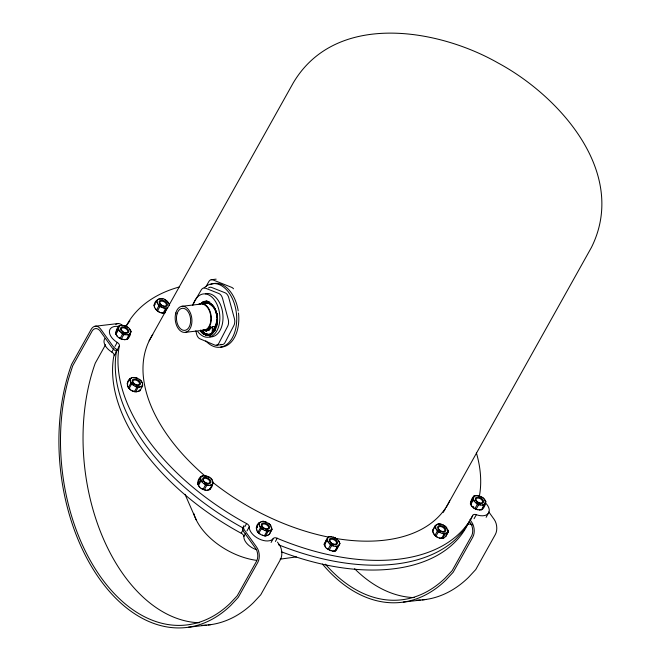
<?xml version="1.0" encoding="UTF-8"?>
<svg xmlns="http://www.w3.org/2000/svg" width="661" height="661" viewBox="0 0 661 661"><rect width="100%" height="100%" fill="white"/><g stroke="black" fill="none" stroke-linecap="round" stroke-linejoin="round"><path stroke-width="0.99" d="M216.965 322.551L217.114 319.841M200.721 476.548C196.276 480.638 197.102 487.587 203.051 489.347L205.472 485.025L200.465 480.778L200.721 476.548L202.621 475.837L206.521 476.094M212.487 485.042L206.686 485.488L204.266 489.818C212.602 493.296 216.684 478.258 207.728 476.564M204.794 333.161L202.043 330.888L201.374 330.963L204.819 333.805L208.521 334.565L211.983 333.169L212.702 326.683L215.709 326.336M208.108 335.284L207.042 335.416L202.91 333.631L200.514 330.938L202.811 333.441L207.042 335.416L211.289 334.681C221.476 326.187 218.907 306.051 206.406 301.168L203.191 301.647L200.399 303.845L204.571 301.441M119.12 325.716C115.328 329.484 114.345 336.185 120.12 338.44L122.541 334.119L118.063 329.616L119.12 325.716L122.012 325.262L125.326 325.947M118.534 327.641L118.773 329.368L119.988 331.202M128.16 336.796L128.094 337.317L128.3 336.771M129.928 334.912L123.723 334.689L121.31 339.01L124.623 339.696L127.507 339.242C131.308 335.474 132.291 328.773 126.515 326.517M259.905 533.972C255.931 531.7 254.939 526.007 258.881 522.909L262.665 521.256M256.642 528.139L256.658 529.808M256.212 527.974L258.881 522.909M270.266 524.9L272.026 529.213L269.358 534.278C266.226 537.153 261.715 535.608 258.864 533.154L261.285 528.825L267.432 531.609L271.77 529.957M473.912 495.981C470.12 499.749 469.136 506.45 474.912 508.706L477.333 504.384L472.855 499.881L473.912 495.981L476.804 495.527L480.117 496.213M473.326 497.907L473.565 499.633L474.78 501.468M482.885 507.582L482.951 507.061M484.72 505.178L478.514 504.954L476.102 509.276L479.415 509.962L482.299 509.507C486.099 505.739 487.083 499.038 481.307 496.783M214.924 330.632L216.924 319.486L216.428 311.381M117.22 336.143L115.642 333.945L115.774 332.582M127.507 339.242L127.755 338.333L126.565 339.382L124.623 339.696M129.407 328.814L130.994 331.012L130.861 332.376M472.012 506.409L470.434 504.211L470.566 502.847M482.299 509.507L482.547 508.598L482.282 509.02M484.199 499.08L485.785 501.278L485.653 502.641M119.434 326.625A13.625 7.949 29.2 0 0 109.445 330.987A13.625 7.949 29.2 0 0 117.22 342.406A3.9 2.272 29.2 0 1 119.41 345.819L113.675 356.808A197.532 115.27 29.2 0 0 239.133 532.138L241.191 533.196A3.883 2.264 29.2 0 1 243.843 536.55A13.625 7.949 29.2 0 0 255.914 549.522M116.84 350.115L116.369 351.983A197.532 115.27 29.2 0 0 241.827 527.304L243.198 528.015M119.41 345.819L119.071 347.157A197.532 115.27 29.2 0 0 244.529 522.479L246.586 523.537A3.883 2.264 29.2 0 1 249.238 526.891A13.625 7.949 29.2 0 0 259.145 538.963A13.625 7.949 29.2 0 0 273.34 538.459A3.9 2.272 29.2 0 1 277.223 538.244L279.314 539.169A197.532 115.27 29.2 0 0 472.218 516.596L472.764 515.349A3.883 2.264 29.2 0 1 476.333 514.704A13.625 7.949 29.2 0 0 488.363 513.3A13.625 7.949 29.2 0 0 485.124 502.542M479.258 496.304L479.589 494.973A197.532 115.27 29.2 0 0 476.366 452.768M135.026 391.857C128.565 390.891 124.218 383.512 130.068 378.497C133.662 376.183 138.141 377.943 140.909 380.711M166.448 300.689C161.771 295.525 152.807 300.408 154.36 306.96C155.864 310.943 161.028 314.206 165.134 312.694L164.606 312.926M127.73 383.727L127.441 385.272M127.243 383.479L130.068 378.497M156.5 300.664L153.988 305.795M139.198 379.315C141.586 380.554 143.503 383.958 142.33 386.478L138.025 387.594L136.835 387.346L131.035 383.826L129.663 379.158M197.97 482.513L198.135 482.034M200.737 477.573L201.638 476.333L203.381 475.78M209.884 488.826L210.049 488.347L210.066 489.363M212.809 483.398L211.908 484.637L210.165 485.191M328.418 536.872C325.419 540.533 322.204 546.548 328.021 549.374L330.434 545.052L326.534 539.938L328.831 536.691L331.483 536.724L334.912 537.773M327.369 538.55L327.294 540.177L328.228 542.02M336.061 538.434L338.614 540.847L339.961 543.54L337.664 546.787L331.582 545.713L329.161 550.035L332.59 551.084L335.251 551.117L336.705 549.258L336.78 547.63M339.473 544.317L339.547 542.681L338.614 540.847M434.955 526.032L432.41 530.725L434.888 535.517L437.301 531.188L434.864 526.834L434.955 526.032C437.483 522.644 442.011 523.884 444.903 526.057M448.348 531.213L448.257 532.022L444.539 534.245L438.301 531.998L435.888 536.327C438.78 538.5 443.308 539.756 445.836 536.352L448.348 531.213L445.911 526.867M209.19 334.491L204.819 333.805L209.19 334.491L212.66 333.094L215.04 326.41M211.289 334.681L217.221 321.717M125.896 326.774L126.441 325.534A197.532 115.27 29.2 0 1 179.214 286.99M469.17 521.793L466.823 526.255A197.532 115.27 29.2 0 1 281.379 551.778M217.238 317.189L215.172 309.191M105.586 344.695L95.25 363.186A167.299 105.702 83.3 0 0 101.009 533.055A167.299 105.702 83.3 0 0 199.358 622.761M118.972 327.096L119.938 325.361M115.535 333.491L117.947 329.161M115.906 334.416L118.327 330.087M114.006 355.478A3.9 2.272 29.2 0 0 111.825 352.065L113.626 348.843M114.973 346.43L117.22 342.406M126.697 339.597L129.118 335.267M129.655 334.061L131.101 331.467M156.426 310.149L158.847 305.82L156.401 301.474M157.425 310.959L159.846 306.63L165.498 308.819L166.589 308.819L167.894 307.745L163.672 307.737M163.077 313.149L165.498 308.819M164.176 313.149L166.589 308.819M149.097 340.845L293.31 82.799C335.54 11.534 437.243 28.249 498.014 62.944C559.933 96.242 628.471 173.199 591.397 247.503L446.183 507.351M128.284 387.685L130.696 383.355M129.069 388.585L131.489 384.256M134.414 391.676L136.835 387.346M138.025 387.594L135.604 391.915L139.917 390.8L139.958 389.511M139.917 390.8L142.735 385.817M206.249 286.188L208.711 281.776A7.114 4.495 83.3 0 1 212.768 279.834L231.614 287.337A7.114 4.495 83.3 0 1 233.498 288.791M199.953 478.68L198.3 480.877M197.862 484.637L200.275 480.316M198.383 485.571L200.804 481.241M209.38 489.826L211.801 485.505M241.191 533.196L242.984 529.982M244.785 526.759L246.586 523.537M243.843 536.55L245.636 533.336M246.991 530.915L249.238 526.891M257.964 532.287L260.384 527.965L258.625 523.644M266.829 531.485L264.408 535.815L262.277 535.179M265.565 535.939L267.986 531.609M272.026 529.213L269.358 534.278M271.093 542.483L273.34 538.459M275.422 541.458L277.223 538.244M325.46 546.961L324.113 544.267L326.534 539.938M324.336 545.168L326.749 540.838M334.739 551.175L337.151 546.854M335.656 550.935L338.077 546.614M336.705 549.258L339.961 543.54M432.443 531.163L434.864 526.834M441.54 538.508L443.952 534.187M442.63 538.517L445.051 534.187M445.836 536.352L448.257 532.022M473.276 498.229L474.73 495.634M470.326 503.756L472.739 499.435M470.698 504.682L473.119 500.352M470.963 518.571L472.764 515.349M474.086 518.728L476.333 514.704M483.959 505.194L485.893 501.732M481.489 509.862L483.91 505.533M486.116 517.323L488.363 513.3M192.442 305.076L201.217 289.989A7.23 4.569 83.3 0 1 205.455 288.171L218.94 293.534A7.378 4.66 83.3 0 1 222.567 298.45L228.202 319.346A7.056 4.453 83.3 0 1 227.698 326.212L218.89 343.158A6.709 4.239 83.3 0 1 214.767 345.067L199.977 338.829A6.924 4.371 83.3 0 1 196.524 333.78L195.863 330.797M204.546 303.234L202.663 303.87L206.108 302.333L209.57 302.878L212.825 305.06L211.991 305.539L208.835 303.432L205.86 302.73L202.828 303.498L206.108 302.333L209.24 303.259L212.429 305.39L214.536 308.158M118.881 326.625L120.062 325.576L122.012 325.262M116.121 331.574L116.377 331.144M130.514 333.384L129.333 334.433L127.383 334.755M473.673 496.89L474.854 495.841L476.804 495.527M470.913 501.839L471.169 501.41M485.306 503.649L484.125 504.698L482.175 505.021M324.609 543.491L324.113 544.267M203.762 330.178L206.125 330.69L209.132 329.922L211.024 326.881L208.727 329.616L206.125 330.69L203.34 330.087L206.447 331.021L209.132 329.922L212.702 326.683M469.525 521.422L463.32 530.907L455.512 539.376A197.532 115.27 29.2 0 1 278.471 544.755M215.676 326.204L214.445 327.716L214.693 331.219M157.805 299.59L157.111 300.945L157.442 302.697M154.682 304.903L155.038 304.531L154.079 304.994M139.488 390.519L138.223 391.502M327.922 537.649L329.368 536.806L331.483 536.724M338.911 545.218L337.474 546.06L335.358 546.135M436.26 524.958L435.566 526.313L435.896 528.065M447.299 532.477L447.993 531.122L447.662 529.37M200.473 330.401C202.514 334.21 207.248 336.705 211.363 334.499L212.627 333.433M206.852 329.707L210.355 326.964L208.298 329.542L205.72 330.599L208.727 329.616L210.743 326.914L208.298 329.542L209.132 329.922M116.708 330.046L117.518 329.69M260.393 522.016L259.401 523.198L259.418 524.859M257.179 527.263L257.625 526.957L256.46 527.238M270.605 530.229L271.597 529.048L271.58 527.387M267.845 535.17L268.292 534.873M471.5 500.311L472.309 499.956M433.492 529.899L432.534 530.353M202.72 333.251L207.447 335.094L211.363 334.499M158.747 298.954L162.97 298.962M131.762 377.795L130.498 378.786L130.2 380.331M140.983 386.561L142.247 385.57L142.545 384.024M209.149 489.578L207.397 490.132M437.202 524.322L439.094 523.933M446.357 533.113L442.135 533.105M443.589 538.062L439.367 538.046M215.065 308.852L209.24 303.259L205.86 302.73M261.5 521.529L263.565 521.38M269.49 530.717L265.044 530.238M266.73 535.658L264.664 535.815M481.357 509.648L479.415 509.962M216.527 314.413L216.957 314.33M207.116 335.441L209.099 335.11M210.876 334.788L207.306 335.334L203.084 333.681L200.556 331.037L203.084 333.681M280.115 559.165L296.392 556.901M211.247 279.719L216.147 279.149M206.406 301.168L209.81 302.027M203.191 301.647L207.149 301.077L208.727 302.094M181.643 306.332L200.622 304.11M94.878 326.27L118.302 323.526M185.444 332.334L204.414 330.12M211.983 333.169L212.66 333.094M216.321 345.273L222.517 344.555M133.026 377.464L135.232 377.555M139.719 386.892L135.117 385.95M136.951 391.833L132.357 390.891M326.41 541.02L326.922 540.962M334.706 551.001L332.59 551.084M403.317 602.105L425.866 599.477M188.368 627.256L210.917 624.628M163.242 313.083L160.912 312.686M204.885 475.78L207.257 476.35M208.661 485.182L203.993 483.381M205.901 490.132L203.522 489.57M205.488 302.912L208.835 303.432L209.57 302.878C214.338 306.349 216.585 312.331 217.221 318.024M439.259 523.867L441.424 524.33M123.59 325.427L125.987 326.22M125.805 334.582L121.227 332.384M123.037 339.523L120.641 338.738M478.382 495.7L482.968 497.89M480.597 504.847L476.019 502.649M477.829 509.796L475.433 509.003M263.218 521.256L265.953 522.008L269.366 524.041M263.822 521.38L265.953 522.008M206.686 485.488L205.472 485.025M333.119 537.062L335.515 538.062M333.722 545.804L329.31 543.251M330.954 550.745L326.542 548.2M203.34 330.087L206.447 331.021M135.571 377.629L137.628 378.406M123.723 334.689L122.541 334.119M478.514 504.954L477.333 504.384M164.63 299.607L166.993 301.061M162.011 307.092L158.153 303.977M159.251 312.042L155.393 308.918M443.085 524.974L445.456 526.429M440.474 532.46L436.615 529.345M437.706 537.41L435.343 535.947M207.133 476.275L209.554 477.589M331.582 545.713L330.434 545.052M203.654 489.636L201.233 488.322M475.49 509.044L473.251 507.598M125.937 326.179L128.176 327.625M120.699 338.779L118.459 337.333M263.417 529.453L259.938 526.131M201.374 330.963L204.662 333.169M159.846 306.63L158.847 305.82M438.301 531.998L437.301 531.188M133.547 385.041L130.506 381.562M130.787 389.982L127.738 386.511M335.499 538.054L337.531 539.607M268.325 523.223L269.87 524.446M261.285 528.825L260.384 527.965M210.925 478.696L212.404 480.34M445.307 526.338L446.943 528.089M435.492 536.046L433.847 534.286M166.845 300.97L169.522 304.68M202.621 482.266L200.605 478.671M199.862 487.215L198.391 485.414M200.787 331.045C201.688 334.135 214.024 337.564 203.299 333.582L200.572 330.153M167.448 301.499L168.489 302.721M217.585 320.205L216.924 319.486L217.039 324.295M269.663 524.305L271.06 526.115M258.567 532.89L257.17 531.072M488.785 511.895L494.197 519.455A10.725 6.784 83.3 0 1 495.312 534.559L475.763 569.542L468.451 577.433A169.266 106.95 83.3 0 1 422.172 599.907M469.847 519.571L471.648 522.091A10.725 6.784 83.3 0 1 472.772 537.203L453.173 572.252L445.902 580.069A169.266 106.95 83.3 0 1 322.452 564.073M277.446 542.086L279.248 544.606A10.725 6.784 83.3 0 1 280.371 559.71L260.773 594.768L253.51 602.584A169.266 106.95 83.3 0 1 208.157 624.967M141.107 380.951L142.239 382.793M212.545 305.365L215.61 310.521M185.014 494.304L196.201 519.843M215.428 309.728L216.519 312.356M433.129 533.006L432.798 531.254M169.208 304.002L169.53 305.754M154.434 307.043L154.674 307.646M212.396 480.497L212.941 482.299M216.188 324.105L216.833 326.096M215.337 309.745L216.411 313.306M214.338 306.927L215.023 309.513M217.205 315.14L216.882 313.231L217.155 317.065M337.515 547.432L337.548 547.87M197.846 483.621L197.887 484.174M238.497 312.992A32.017 20.227 83.3 0 1 220.7 347.091M210.9 284.445A32.017 20.227 83.3 0 1 238.216 310.91M204.142 287.907A32.017 20.227 83.3 0 1 230.995 295.938A32.017 20.227 83.3 0 1 232.284 337.903A32.017 20.227 83.3 0 1 205.769 340.828M205.364 293.79A21.796 13.774 83.3 0 1 222.84 314.107A21.796 13.774 83.3 0 1 209.768 336.879M208.612 287.874A7.23 4.569 83.3 0 1 211.652 287.452L225.137 292.815A7.378 4.66 83.3 0 1 228.764 297.723L234.399 318.619A7.056 4.453 83.3 0 1 233.895 325.493L225.087 342.439A6.709 4.239 83.3 0 1 220.964 344.34M193.144 304.977A21.796 13.774 83.3 0 1 212.33 297.483A21.796 13.774 83.3 0 1 217.816 328.881A21.796 13.774 83.3 0 1 197.813 331.69M198.184 304.523A13.765 8.7 83.3 0 1 211.181 316.33A13.765 8.7 83.3 0 1 200.927 330.244M199.721 304.366A13.146 8.312 83.3 0 1 210.785 316.288A13.146 8.312 83.3 0 1 202.547 330.136M469.723 522.107A9.485 5.99 83.3 0 1 470.847 537.219L452.141 570.683L444.911 578.35A167.299 105.702 83.3 0 1 325.336 564.18M414.298 597.61A167.299 105.702 83.3 0 1 354.61 568.733M420.313 600.039A169.266 106.95 83.3 0 1 416.595 600.163M117.559 349.867A8.172 4.767 29.2 0 1 112.816 346.042L100.803 329.244A10.725 6.784 83.3 0 0 91.177 329.343L71.586 364.401A169.266 106.95 83.3 0 0 96.283 574.136A169.266 106.95 83.3 0 0 230.962 605.22L238.233 597.404L257.823 562.354A10.725 6.784 83.3 0 0 256.708 547.242L244.686 530.444A8.172 4.767 29.2 0 1 243.901 525.619M116.708 351.388A8.172 4.767 29.2 0 1 111.973 347.562L101.026 332.268A9.485 5.99 83.3 0 0 91.408 332.367L72.702 365.83L68.769 378.117A167.299 105.702 83.3 0 0 100.976 577.392A167.299 105.702 83.3 0 0 229.962 603.501L237.2 595.834L255.906 562.371A9.485 5.99 83.3 0 0 254.782 547.258L243.835 531.965A8.172 4.767 29.2 0 1 243.05 527.139M115.758 324.369A10.725 6.784 83.3 0 1 122.607 325.691M206.298 625.132A169.266 106.95 83.3 0 1 201.646 625.314M126.92 325.072A197.532 115.27 29.2 0 1 129.944 320.882M445.208 509.102A170.29 99.373 29.2 0 1 443.176 512.44M256.592 560.363A54.491 31.794 29.2 0 1 193.714 513.324M449.703 500.807A170.29 99.373 29.2 0 1 334.937 538.31M327.922 536.988A170.29 99.373 29.2 0 1 212.445 482.092M205.406 476.292A170.29 99.373 29.2 0 1 152.782 334.516M470.558 519.596A3.883 2.264 29.2 0 1 470.938 519.397M116.7 349.818A3.9 2.272 29.2 0 1 116.708 350.652M472.392 524.826A13.625 7.949 29.2 0 1 470.938 524.363A3.883 2.264 29.2 0 0 467.368 525.008M111.825 352.065A13.625 7.949 29.2 0 1 104.901 338.49M473.788 507.086A4.09 2.388 29.2 0 1 473.152 506.359M177.032 313.868A11.113 7.023 83.3 0 0 184.361 330.401A11.113 7.023 83.3 0 0 189.236 313.735A11.113 7.023 83.3 0 0 177.032 313.868M175.843 312.86A13.146 8.312 83.3 0 0 184.51 332.425A13.146 8.312 83.3 0 0 190.277 312.711A13.146 8.312 83.3 0 0 175.843 312.86M121.194 330.417A4.561 2.661 29.2 0 0 128.424 332.566A4.561 2.661 29.2 0 0 124.475 327.038A4.561 2.661 29.2 0 0 121.194 330.417M121.773 330.64A3.578 2.082 29.2 0 0 127.449 332.318A3.578 2.082 29.2 0 0 124.351 327.988A3.578 2.082 29.2 0 0 121.773 330.64M261.987 526.536A4.561 2.661 29.2 0 0 269.225 528.676A4.561 2.661 29.2 0 0 265.276 523.157A4.561 2.661 29.2 0 0 261.987 526.536M262.574 526.751A3.578 2.082 29.2 0 0 268.25 528.436A3.578 2.082 29.2 0 0 265.152 524.107A3.578 2.082 29.2 0 0 262.574 526.751M330.236 542.251A4.561 2.661 29.2 0 0 337.366 543.714A4.561 2.661 29.2 0 0 332.657 538.327A4.561 2.661 29.2 0 0 330.236 542.251M330.756 542.384A3.578 2.082 29.2 0 0 336.342 543.532A3.578 2.082 29.2 0 0 332.648 539.31A3.578 2.082 29.2 0 0 330.756 542.384M438.598 529.544A4.561 2.661 29.2 0 0 445.721 530.998A4.561 2.661 29.2 0 0 441.011 525.611A4.561 2.661 29.2 0 0 438.598 529.544M439.111 529.668A3.578 2.082 29.2 0 0 444.696 530.816A3.578 2.082 29.2 0 0 441.003 526.594A3.578 2.082 29.2 0 0 439.111 529.668M133.191 383A4.561 2.661 29.2 0 0 140.314 384.454A4.561 2.661 29.2 0 0 135.604 379.075A4.561 2.661 29.2 0 0 133.191 383M133.704 383.132A3.578 2.082 29.2 0 0 139.297 384.272A3.578 2.082 29.2 0 0 135.596 380.05A3.578 2.082 29.2 0 0 133.704 383.132M203.596 481.307A4.561 2.661 29.2 0 0 210.719 482.761A4.561 2.661 29.2 0 0 206.009 477.382A4.561 2.661 29.2 0 0 203.596 481.307M204.109 481.439A3.578 2.082 29.2 0 0 209.694 482.58A3.578 2.082 29.2 0 0 206.001 478.357A3.578 2.082 29.2 0 0 204.109 481.439M160.144 304.176A4.561 2.661 29.2 0 0 167.266 305.63A4.561 2.661 29.2 0 0 162.556 300.251A4.561 2.661 29.2 0 0 160.144 304.176M160.656 304.308A3.578 2.082 29.2 0 0 166.242 305.448A3.578 2.082 29.2 0 0 162.548 301.226A3.578 2.082 29.2 0 0 160.656 304.308M475.978 500.683A4.561 2.661 29.2 0 0 483.216 502.831A4.561 2.661 29.2 0 0 479.266 497.303A4.561 2.661 29.2 0 0 475.978 500.683M476.564 500.906A3.578 2.082 29.2 0 0 482.241 502.583A3.578 2.082 29.2 0 0 479.142 498.254A3.578 2.082 29.2 0 0 476.564 500.906"/></g></svg>
